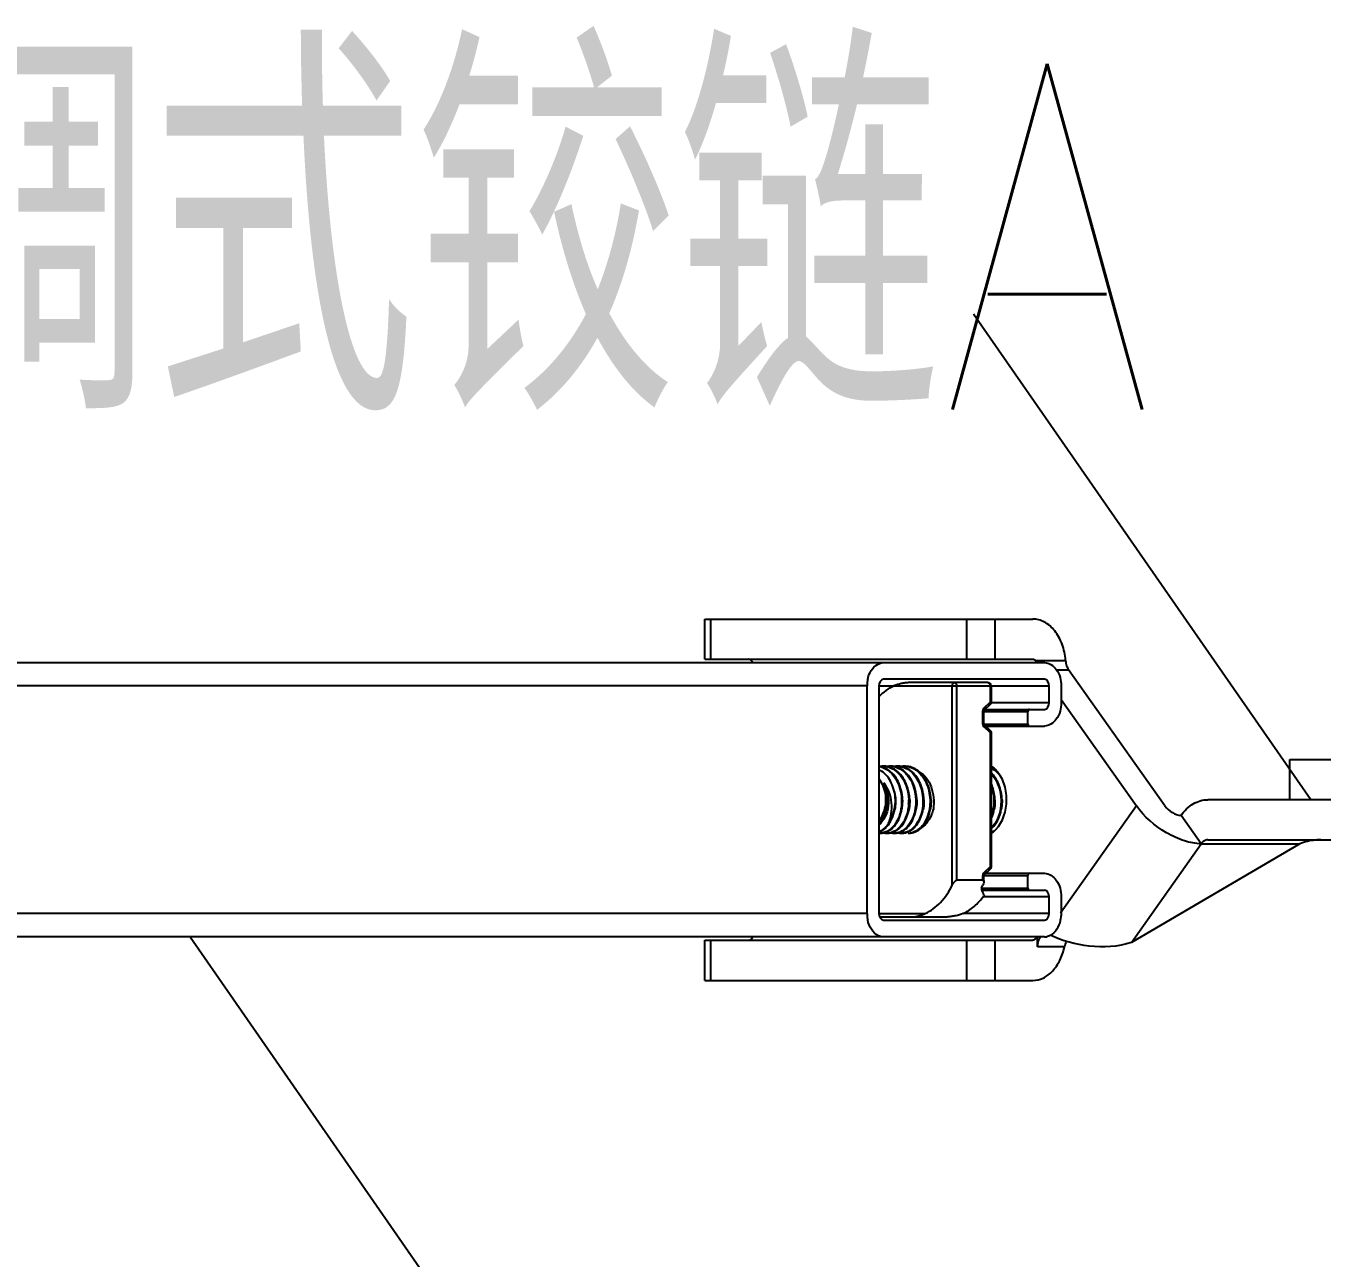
# Model space of a CAD drawing. Header units: inches. Extents: x -1293886 to -986005, y -15154 to 203628.
# Drawn here: x -1245591 to -1244654, y 86372 to 87264 of the extents above; entities that cross this region are included whole.
import ezdxf

# ---------------------------------------------------------------- set-up
doc = ezdxf.new("R2010")
doc.units = ezdxf.units.IN
doc.header["$LTSCALE"] = 100
doc.header["$MEASUREMENT"] = 0
doc.layers.add('W_DIM', color=4, linetype='Continuous')
doc.styles.get("Standard").update_dxf_attribs({"font": 'txt.shx', "bigfont": 'bzhz.shx'})
doc.dimstyles.get("Standard").update_dxf_attribs({"dimtxt": 0.18, "dimasz": 0.18, "dimexe": 0.18, "dimexo": 0.0625, "dimgap": 0.09, "dimtad": 0, "dimtih": 1, "dimtoh": 1, "dimdec": 4, "dimzin": 0, "dimdsep": 46, "dimtxsty": 'Standard', "dimcen": 0.09, "dimadec": 0, "dimazin": 0, "dimtfac": 1, "dimtdec": 4, "dimtofl": 0, "dimtmove": 0, "dimatfit": 3, "dimfxl": 0, "dimtolj": 1, "dimtzin": 0, "dimarcsym": 0})

# ---------------------------------------------------------------- blocks, each defined once
blk = doc.blocks.new('1111')
at = {"layer": 'W_DIM', "color": 7}
for p, q in [((-2284586.12, 1711335.42), (-2284349.1, 1711335.42)), ((-2284586.12, 1711306.38), (-2284586.12, 1711335.42)), ((-2284581.86, 1711306.38), (-2284581.86, 1711335.42)), ((-2284397.02, 1711335.42), (-2284397.02, 1711306.38)), ((-2284376.48, 1711335.42), (-2284376.48, 1711306.38)), ((-2284586.12, 1711306.38), (-2284349.1, 1711306.38)), ((-2285928.21, 1711303.96), (-2284340.54, 1711303.96)), ((-2284347.18, 1711305.55), (-2284325.3, 1711305.55)), ((-2284331.97, 1711298.7), (-2284323.13, 1711298.7)), ((-2284253.5, 1711200.23), (-2284323.13, 1711298.7)), ((-2284468.9, 1711287.01), (-2285940.19, 1711287.01)), ((-2284468.9, 1711122.42), (-2284468.9, 1711287.01)), ((-2284460.35, 1711287.01), (-2284337.12, 1711287.01)), ((-2284460.35, 1711287.01), (-2284460.35, 1711122.42)), ((-2284340.54, 1711291.85), (-2284456.92, 1711291.85)), ((-2284381.62, 1711289.43), (-2284438.1, 1711289.43)), ((-2284407.29, 1711142.78), (-2284407.29, 1711287.01)), ((-2284403.87, 1711146.63), (-2284403.87, 1711287.01)), ((-2284379.9, 1711287.01), (-2284379.9, 1711275.24)), ((-2284379.2, 1711287.01), (-2284379.2, 1711274.69)), ((-2284337.12, 1711274.91), (-2284337.12, 1711287.01)), ((-2284328.56, 1711287.01), (-2284328.56, 1711274.91)), ((-2284385.04, 1711268.58), (-2284384.33, 1711268.58)), ((-2284385.04, 1711259.94), (-2284385.04, 1711268.58)), ((-2284384.33, 1711259.94), (-2284384.33, 1711268.58)), ((-2284384.02, 1711269.64), (-2284379.56, 1711273.85)), ((-2284384.02, 1711268.62), (-2284352.52, 1711268.62)), ((-2284383.97, 1711271.4), (-2284379.9, 1711275.24)), ((-2284383.57, 1711270.07), (-2284340.54, 1711270.07)), ((-2284337.12, 1711274.91), (-2284379.2, 1711274.91)), ((-2284352.52, 1711259.42), (-2284352.52, 1711268.62)), ((-2284328.56, 1711277.33), (-2284274.04, 1711200.23)), ((-2284385.04, 1711259.94), (-2284384.33, 1711259.94)), ((-2284384.33, 1711259.42), (-2284352.52, 1711259.42)), ((-2284379.56, 1711254.67), (-2284384.02, 1711258.88)), ((-2284379.9, 1711253.28), (-2284383.97, 1711257.12)), ((-2284383.06, 1711257.97), (-2284340.54, 1711257.97)), ((-2284379.9, 1711253.28), (-2284379.9, 1711156.15)), ((-2284379.2, 1711253.83), (-2284379.2, 1711155.6)), ((-2284163.12, 1711233.77), (-2283945.28, 1711233.77)), ((-2284163.12, 1711204.72), (-2284163.12, 1711233.77)), ((-2284107.26, 1711204.72), (-2284222.45, 1711204.72)), ((-2284274.04, 1711200.23), (-2284328.89, 1711122.66)), ((-2284227.29, 1711172.84), (-2284241.81, 1711193.38)), ((-2284429.36, 1711184.51), (-2284429.4, 1711184.48)), ((-2284379.19, 1711183.64), (-2284379.15, 1711183.67)), ((-2284222.45, 1711175.68), (-2283969.48, 1711175.68)), ((-2284155.99, 1711172.84), (-2284277.71, 1711101.54)), ((-2284277.71, 1711101.54), (-2284227.29, 1711172.84)), ((-2284227.29, 1711172.84), (-2284155.99, 1711172.84)), ((-2284383.97, 1711152.32), (-2284379.9, 1711156.15)), ((-2284385.04, 1711146.63), (-2284403.87, 1711146.63)), ((-2284385.04, 1711149.5), (-2284384.33, 1711149.5)), ((-2284385.04, 1711146.63), (-2284385.04, 1711149.5)), ((-2284384.33, 1711145.42), (-2284384.33, 1711149.5)), ((-2284384.02, 1711150.55), (-2284379.56, 1711154.77)), ((-2284384.02, 1711150.01), (-2284352.52, 1711150.01)), ((-2284383.06, 1711151.47), (-2284340.54, 1711151.47)), ((-2284352.52, 1711140.82), (-2284352.52, 1711150.01)), ((-2284386.17, 1711139.36), (-2284340.54, 1711139.36)), ((-2284386.03, 1711140.82), (-2284352.52, 1711140.82)), ((-2284337.12, 1711134.52), (-2284384.57, 1711134.52)), ((-2284337.12, 1711122.42), (-2284337.12, 1711134.52)), ((-2284328.56, 1711134.52), (-2284328.56, 1711122.42)), ((-2284468.9, 1711122.42), (-2285940.19, 1711122.42)), ((-2284460.35, 1711122.42), (-2284426.78, 1711122.42)), ((-2284459.85, 1711120), (-2284410.71, 1711120)), ((-2284337.12, 1711122.42), (-2284399.39, 1711122.42)), ((-2284456.92, 1711117.58), (-2284340.54, 1711117.58)), ((-2284340.54, 1711105.48), (-2285928.21, 1711105.48)), ((-2284586.12, 1711103.06), (-2284349.1, 1711103.06)), ((-2284586.12, 1711074.01), (-2284586.12, 1711103.06)), ((-2284581.86, 1711074.01), (-2284581.86, 1711103.06)), ((-2284397.02, 1711103.06), (-2284397.02, 1711074.01)), ((-2284376.48, 1711103.06), (-2284376.48, 1711074.01)), ((-2284345.67, 1711098.24), (-2284345.67, 1711105.48)), ((-2284326.13, 1711098.24), (-2284345.67, 1711098.24)), ((-2284586.12, 1711074.01), (-2284349.1, 1711074.01))]:
    blk.add_line(p, q, dxfattribs=at)
for points in [[(-2284379.56, 1711273.85), (-2284379.36, 1711274.1), (-2284379.21, 1711274.48), (-2284379.2, 1711274.69)], [(-2284351.49, 1711270.07), (-2284352.01, 1711269.87), (-2284352.38, 1711269.34), (-2284352.52, 1711268.62)], [(-2284352.52, 1711259.42), (-2284352.38, 1711258.69), (-2284352.01, 1711258.16), (-2284351.49, 1711257.97)], [(-2284379.2, 1711253.83), (-2284379.21, 1711254.04), (-2284379.36, 1711254.42), (-2284379.56, 1711254.67)], [(-2284379.56, 1711154.77), (-2284379.36, 1711155.01), (-2284379.21, 1711155.4), (-2284379.2, 1711155.6)], [(-2284351.49, 1711151.47), (-2284352.01, 1711151.27), (-2284352.38, 1711150.74), (-2284352.52, 1711150.01)], [(-2284352.52, 1711140.82), (-2284352.38, 1711140.09), (-2284352.01, 1711139.56), (-2284351.49, 1711139.36)]]:
    blk.add_lwpolyline(points, dxfattribs=at)
for centre, radius, start, end in [((-2284445.19, 1711287.02), 23.71, 170.87064, 180.01889), ((-2284446.15, 1711287.16), 22.75, 168.03232, 170.84173), ((-2284381.62, 1711287.01), 2.42, 0.0008, 89.99972), ((-2284431.22, 1711251.26), 40.31, 132.24936, 136.35796), ((-2284432.86, 1711253.05), 37.88, 129.09267, 132.23638), ((-2284461.65, 1711215.44), 13.48, 80.37508, 84.44323), ((-2284466.37, 1711213.54), 14.34, 63.57442, 65.08911), ((-2284466.72, 1711212.86), 15.11, 56.53443, 63.52294), ((-2284457.13, 1711215.51), 13.41, 90.0285, 99.76778), ((-2284457.14, 1711215.64), 13.28, 87.25514, 89.99907), ((-2284456.5, 1711215.52), 13.4, 80.37229, 89.97274), ((-2284452, 1711215.51), 13.41, 90.02874, 99.77379), ((-2284452, 1711215.64), 13.28, 87.2555, 89.99912), ((-2284451.37, 1711215.52), 13.4, 80.44587, 89.97333), ((-2284446.86, 1711215.51), 13.41, 90.02955, 99.84948), ((-2284446.87, 1711215.65), 13.28, 87.2568, 89.99941), ((-2284446.23, 1711215.52), 13.41, 80.2978, 89.97189), ((-2284441.73, 1711215.52), 13.41, 90.02811, 99.70189), ((-2284441.73, 1711215.64), 13.28, 87.25383, 89.99884), ((-2284449.33, 1711210.91), 18.68, 48.9749, 50.15096), ((-2284444.21, 1711210.9), 18.7, 48.90474, 50.15447), ((-2284443.46, 1711211.03), 18.54, 48.58079, 51.70092), ((-2284380.14, 1711215.61), 13.31, 85.2522, 85.93544), ((-2284471.11, 1711203.67), 28.01, 10.3971, 11.15516), ((-2284471.68, 1711203.57), 28.58, 2.29499, 10.37718), ((-2284477.32, 1711203.56), 34.1, 356.57208, 1.93951), ((-2284471.71, 1711203.56), 28.61, 356.95211, 2.31502), ((-2284472.82, 1711203.56), 34.1, 356.57208, 1.93951), ((-2284466.43, 1711203.58), 28.47, 2.62077, 12.14307), ((-2284466.64, 1711203.56), 28.68, 2.30184, 2.64245), ((-2284461.42, 1711203.57), 28.59, 2.30667, 10.33214), ((-2284455.67, 1711203.67), 27.97, 9.97664, 12.39146), ((-2284456.3, 1711203.57), 28.61, 2.30165, 9.96227), ((-2284451.11, 1711203.57), 28.56, 2.29339, 11.01171), ((-2284404.93, 1711203.57), 28.58, 2.30846, 10.50011), ((-2284399.14, 1711203.68), 27.91, 10.0474, 12.84664), ((-2284399.82, 1711203.57), 28.61, 2.30224, 10.03312), ((-2284470.26, 1711203.45), 27.16, 347.82909, 355.90043), ((-2284471.17, 1711203.54), 28.07, 355.84911, 356.93955), ((-2284471.61, 1711198.47), 15.58, 316.50331, 319.95071), ((-2284450.9, 1711195.6), 15.65, 307.16007, 312.10198), ((-2284446.37, 1711196.29), 16.57, 312.06049, 313.66442), ((-2284446.58, 1711196.5), 16.87, 313.66088, 314.05692), ((-2284441.27, 1711196.32), 16.62, 312.4961, 313.72011), ((-2284438, 1711196.68), 14.92, 302.20437, 303.45134), ((-2284441.45, 1711196.51), 16.88, 313.71808, 314.14829), ((-2284438.18, 1711196.95), 15.25, 303.45308, 305.15157), ((-2284438.37, 1711197.22), 15.58, 305.3027, 306.16905), ((-2284438.48, 1711197.37), 15.77, 306.16865, 306.77571), ((-2284459.71, 1711191.49), 10.97, 266.6402, 273.31393), ((-2284464.55, 1711192.81), 12.35, 289.98545, 294.67783), ((-2284459.07, 1711191.6), 11.09, 270.03439, 280.59634), ((-2284454.56, 1711191.67), 11.16, 257.1575, 269.93633), ((-2284454.57, 1711191.48), 10.97, 269.99677, 273.32143), ((-2284453.94, 1711191.64), 11.12, 270.04826, 281.64377), ((-2284449.43, 1711191.64), 11.13, 258.19117, 269.94957), ((-2284449.44, 1711191.49), 10.97, 270.00155, 273.31055), ((-2284448.8, 1711191.63), 11.12, 270.04085, 281.77483), ((-2284444.29, 1711191.63), 11.12, 258.29829, 269.95238), ((-2284444.3, 1711191.51), 11, 269.99724, 273.3444), ((-2284439.17, 1711191.51), 11, 270.00457, 273.34152), ((-2284439.17, 1711191.55), 11.04, 273.34361, 276.91727), ((-2284439.18, 1711191.6), 11.09, 276.91617, 277.91133), ((-2284377.75, 1711191.75), 11.24, 262.60227, 264.14589), ((-2284381.99, 1711192.15), 11.65, 283.89832, 290.65051), ((-2284389.43, 1711195.77), 15.88, 310.33173, 310.91223), ((-2284388.36, 1711195.09), 17.38, 302.00267, 307.72526), ((-2284382.13, 1711192.52), 12.05, 290.62084, 291.41578), ((-2284435.71, 1711167.56), 56.4, 331.73536, 333.94344), ((-2284445.19, 1711122.41), 23.71, 179.98111, 189.12936), ((-2284446.15, 1711122.27), 22.75, 189.15827, 191.96768), ((-2284332.23, 1711098.25), 13.44, 167.77206, 180.04462), ((-2284340.54, 1711114.02), 8.54, 270.03154, 280.61389)]:
    blk.add_arc(centre, radius, start, end, dxfattribs=at)
blk.add_ellipse((-2284450.41, 1711172.92), major_axis=(-65.97, 49.34), ratio=0.292406, start_param=3.562723, end_param=3.670193, dxfattribs=at)
for points, knots in [([(-2284325.3, 1711305.55), (-2284325.64, 1711309.52), (-2284327.24, 1711317.12), (-2284332.43, 1711326.9), (-2284339.92, 1711333.69), (-2284346.17, 1711335.42), (-2284349.1, 1711335.42)], [0, 0, 0, 0, 0.28821, 0.553531, 0.788229, 1, 1, 1, 1]), ([(-2284551.53, 1711303.98), (-2284551.67, 1711304.33), (-2284552.26, 1711305.48), (-2284553.55, 1711306.38), (-2284554.48, 1711306.38)], [0, 0, 0, 0, 0.2888, 1, 1, 1, 1]), ([(-2284468.4, 1711291.88), (-2284468.04, 1711293.55), (-2284466.39, 1711298.99), (-2284460.98, 1711303.96), (-2284456.92, 1711303.96)], [0, 0, 0, 0, 0.296451, 1, 1, 1, 1]), ([(-2284340.54, 1711303.96), (-2284337.27, 1711303.96), (-2284330.14, 1711298.91), (-2284328.56, 1711291.17), (-2284328.56, 1711287.01)], [0, 0, 0, 0, 0.440233, 1, 1, 1, 1]), ([(-2284456.75, 1711282.45), (-2284456.18, 1711282.92), (-2284453.88, 1711284.67), (-2284451.37, 1711286.14), (-2284449.41, 1711287.01)], [0, 0, 0, 0, 0.256773, 1, 1, 1, 1]), ([(-2284438.1, 1711289.43), (-2284438.63, 1711289.43), (-2284439.67, 1711289.34), (-2284441.68, 1711289.14), (-2284444.97, 1711288.58), (-2284447.72, 1711287.77), (-2284449.41, 1711287.01)], [0, 0, 0, 0, 0.138161, 0.267841, 0.521134, 1, 1, 1, 1]), ([(-2284407.29, 1711287.01), (-2284407.29, 1711287.61), (-2284407.07, 1711288.5), (-2284406.29, 1711289.29), (-2284405.8, 1711289.43), (-2284405.58, 1711289.43)], [0, 0, 0, 0, 0.552527, 0.789194, 1, 1, 1, 1]), ([(-2284403.87, 1711287.01), (-2284403.87, 1711287.61), (-2284404.09, 1711288.5), (-2284404.86, 1711289.29), (-2284405.35, 1711289.43), (-2284405.58, 1711289.43)], [0, 0, 0, 0, 0.552515, 0.789179, 1, 1, 1, 1]), ([(-2284381.62, 1711289.43), (-2284381.39, 1711289.43), (-2284380.9, 1711289.29), (-2284380.13, 1711288.5), (-2284379.9, 1711287.61), (-2284379.9, 1711287.01)], [0, 0, 0, 0, 0.210821, 0.447485, 1, 1, 1, 1]), ([(-2284384.79, 1711270.07), (-2284384.75, 1711270.21), (-2284384.55, 1711270.69), (-2284384.25, 1711271.14), (-2284383.97, 1711271.4)], [0, 0, 0, 0, 0.265871, 1, 1, 1, 1]), ([(-2284384.02, 1711269.64), (-2284384.11, 1711269.56), (-2284384.27, 1711269.21), (-2284384.33, 1711268.84), (-2284384.33, 1711268.58)], [0, 0, 0, 0, 0.30582, 1, 1, 1, 1]), ([(-2284383.97, 1711271.4), (-2284383.92, 1711271.28), (-2284383.75, 1711270.86), (-2284383.68, 1711270.37), (-2284383.78, 1711270.05)], [0, 0, 0, 0, 0.286288, 1, 1, 1, 1]), ([(-2284379.2, 1711274.69), (-2284379.2, 1711274.79), (-2284379.47, 1711275.03), (-2284379.72, 1711275.15), (-2284379.9, 1711275.24)], [0, 0, 0, 0, 0.344146, 1, 1, 1, 1]), ([(-2284379.9, 1711275.24), (-2284379.79, 1711275.11), (-2284379.6, 1711274.86), (-2284379.37, 1711274.41), (-2284379.41, 1711273.99), (-2284379.56, 1711273.85)], [0, 0, 0, 0, 0.333929, 0.607776, 1, 1, 1, 1]), ([(-2284328.56, 1711274.91), (-2284328.56, 1711270.75), (-2284330.14, 1711263.01), (-2284337.27, 1711257.97), (-2284340.54, 1711257.97)], [0, 0, 0, 0, 0.559767, 1, 1, 1, 1]), ([(-2284384.59, 1711257.95), (-2284384.66, 1711258.1), (-2284384.93, 1711258.73), (-2284385.04, 1711259.42), (-2284385.04, 1711259.94)], [0, 0, 0, 0, 0.240525, 1, 1, 1, 1]), ([(-2284384.33, 1711259.94), (-2284384.33, 1711259.68), (-2284384.27, 1711259.31), (-2284384.11, 1711258.96), (-2284384.02, 1711258.88)], [0, 0, 0, 0, 0.694252, 1, 1, 1, 1]), ([(-2284383.73, 1711257.98), (-2284383.72, 1711258.07), (-2284383.72, 1711258.39), (-2284383.86, 1711258.72), (-2284384.02, 1711258.88)], [0, 0, 0, 0, 0.28225, 1, 1, 1, 1]), ([(-2284383.97, 1711257.12), (-2284383.94, 1711257.19), (-2284383.82, 1711257.46), (-2284383.75, 1711257.76), (-2284383.73, 1711257.98)], [0, 0, 0, 0, 0.268193, 1, 1, 1, 1]), ([(-2284379.56, 1711254.67), (-2284379.41, 1711254.53), (-2284379.37, 1711254.11), (-2284379.6, 1711253.66), (-2284379.79, 1711253.41), (-2284379.9, 1711253.28)], [0, 0, 0, 0, 0.392224, 0.666072, 1, 1, 1, 1]), ([(-2284379.9, 1711253.28), (-2284379.72, 1711253.37), (-2284379.47, 1711253.49), (-2284379.2, 1711253.73), (-2284379.2, 1711253.83)], [0, 0, 0, 0, 0.655854, 1, 1, 1, 1]), ([(-2284460.34, 1711228.78), (-2284458.11, 1711228.45), (-2284453.56, 1711226.52), (-2284448.34, 1711220.89), (-2284444.89, 1711213.33), (-2284443.97, 1711207.64), (-2284443.87, 1711204.72)], [0, 0, 0, 0, 0.215505, 0.454836, 0.719949, 1, 1, 1, 1]), ([(-2284448.37, 1711204.72), (-2284448.55, 1711208.92), (-2284450.27, 1711216.81), (-2284455.31, 1711223.44), (-2284458.39, 1711225.47)], [0, 0, 0, 0, 0.532671, 1, 1, 1, 1]), ([(-2284456.5, 1711228.91), (-2284454.17, 1711228.79), (-2284449.28, 1711227.17), (-2284443.6, 1711221.54), (-2284439.84, 1711213.74), (-2284438.84, 1711207.78), (-2284438.74, 1711204.72)], [0, 0, 0, 0, 0.214467, 0.452313, 0.717875, 1, 1, 1, 1]), ([(-2284443.23, 1711204.72), (-2284443.31, 1711207.02), (-2284443.92, 1711211.55), (-2284446.74, 1711219.55), (-2284450.85, 1711224.71), (-2284454.22, 1711226.77)], [0, 0, 0, 0, 0.271371, 0.533962, 1, 1, 1, 1]), ([(-2284451.37, 1711228.91), (-2284449.04, 1711228.79), (-2284444.15, 1711227.17), (-2284438.46, 1711221.54), (-2284434.7, 1711213.74), (-2284433.71, 1711207.78), (-2284433.6, 1711204.72)], [0, 0, 0, 0, 0.21447, 0.452312, 0.717875, 1, 1, 1, 1]), ([(-2284438.1, 1711204.72), (-2284438.17, 1711207.02), (-2284438.79, 1711211.55), (-2284441.6, 1711219.55), (-2284445.71, 1711224.71), (-2284449.09, 1711226.77)], [0, 0, 0, 0, 0.271375, 0.53397, 1, 1, 1, 1]), ([(-2284432.96, 1711204.72), (-2284433.05, 1711207.32), (-2284433.8, 1711212.41), (-2284436.59, 1711219.33), (-2284440.82, 1711224.85), (-2284444.59, 1711227.3), (-2284446.53, 1711228.03)], [0, 0, 0, 0, 0.274983, 0.538444, 0.780702, 1, 1, 1, 1]), ([(-2284446.23, 1711228.91), (-2284444.66, 1711228.83), (-2284441.43, 1711228.08), (-2284438.64, 1711226.33), (-2284437.36, 1711225.26)], [0, 0, 0, 0, 0.48565, 1, 1, 1, 1]), ([(-2284436.36, 1711224.95), (-2284437.47, 1711225.92), (-2284439.85, 1711227.57), (-2284442.6, 1711228.5), (-2284443.97, 1711228.73)], [0, 0, 0, 0, 0.514229, 1, 1, 1, 1]), ([(-2284441.1, 1711228.91), (-2284439.53, 1711228.83), (-2284436.3, 1711228.08), (-2284433.51, 1711226.33), (-2284432.23, 1711225.26)], [0, 0, 0, 0, 0.485653, 1, 1, 1, 1]), ([(-2284431.97, 1711225.57), (-2284433.29, 1711226.62), (-2284436.18, 1711228.31), (-2284439.49, 1711228.92), (-2284441.09, 1711228.92)], [0, 0, 0, 0, 0.513461, 1, 1, 1, 1]), ([(-2284437.07, 1711225.01), (-2284434.38, 1711222.67), (-2284430.11, 1711216.16), (-2284428.6, 1711208.65), (-2284428.47, 1711204.72)], [0, 0, 0, 0, 0.474878, 1, 1, 1, 1]), ([(-2284427.83, 1711204.72), (-2284427.96, 1711208.63), (-2284429.46, 1711216.11), (-2284433.69, 1711222.61), (-2284436.36, 1711224.95)], [0, 0, 0, 0, 0.524911, 1, 1, 1, 1]), ([(-2284431.92, 1711224.99), (-2284431.56, 1711224.68), (-2284430.13, 1711223.34), (-2284428.9, 1711221.79), (-2284428.08, 1711220.54)], [0, 0, 0, 0, 0.24222, 1, 1, 1, 1]), ([(-2284425.82, 1711217.7), (-2284426.17, 1711218.4), (-2284427.61, 1711221.05), (-2284429.53, 1711223.45), (-2284431.2, 1711224.93)], [0, 0, 0, 0, 0.261995, 1, 1, 1, 1]), ([(-2284431.13, 1711224.85), (-2284427.09, 1711222.67), (-2284422.58, 1711215.98), (-2284420.48, 1711206.23), (-2284420.56, 1711200.73), (-2284420.93, 1711198.02)], [0, 0, 0, 0, 0.458247, 0.725794, 1, 1, 1, 1]), ([(-2284379.19, 1711227.5), (-2284378.51, 1711227.17), (-2284375.72, 1711225.56), (-2284373.43, 1711223.17), (-2284372.03, 1711221.17)], [0, 0, 0, 0, 0.2375, 1, 1, 1, 1]), ([(-2284379.18, 1711223.65), (-2284378.08, 1711222.48), (-2284373.97, 1711216.97), (-2284372.17, 1711209.95), (-2284371.99, 1711204.72)], [0, 0, 0, 0, 0.234346, 1, 1, 1, 1]), ([(-2284371.35, 1711204.72), (-2284371.47, 1711208.45), (-2284372.85, 1711215.6), (-2284376.71, 1711221.91), (-2284379.16, 1711224.29)], [0, 0, 0, 0, 0.522651, 1, 1, 1, 1]), ([(-2284373.96, 1711224.26), (-2284374.34, 1711224.75), (-2284375.85, 1711226.57), (-2284377.67, 1711228.15), (-2284379.15, 1711229.07)], [0, 0, 0, 0, 0.261524, 1, 1, 1, 1]), ([(-2284377.73, 1711181.35), (-2284371.85, 1711185.89), (-2284367.06, 1711198.28), (-2284368.32, 1711213.64), (-2284371.64, 1711221.21), (-2284373.96, 1711224.26)], [0, 0, 0, 0, 0.482028, 0.751377, 1, 1, 1, 1]), ([(-2284373.96, 1711224.26), (-2284374.2, 1711224.49), (-2284375.14, 1711225.37), (-2284376.18, 1711226.14), (-2284376.99, 1711226.65)], [0, 0, 0, 0, 0.255821, 1, 1, 1, 1]), ([(-2284455.21, 1711204.72), (-2284455.21, 1711206.15), (-2284455.62, 1711211.5), (-2284457.73, 1711216.85), (-2284460.33, 1711219.81)], [0, 0, 0, 0, 0.26712, 1, 1, 1, 1]), ([(-2284456.75, 1711216.83), (-2284455.33, 1711214.37), (-2284453.4, 1711208.82), (-2284453.13, 1711200.21), (-2284455.29, 1711192.35), (-2284458.45, 1711188.08), (-2284460.33, 1711186.64)], [0, 0, 0, 0, 0.260662, 0.529454, 0.781926, 1, 1, 1, 1]), ([(-2284453.39, 1711187.58), (-2284452.38, 1711189.78), (-2284450.97, 1711194.71), (-2284450.7, 1711204.94), (-2284453.46, 1711212.84), (-2284456.75, 1711216.83)], [0, 0, 0, 0, 0.237444, 0.494066, 1, 1, 1, 1]), ([(-2284453.91, 1711204.72), (-2284453.91, 1711205.8), (-2284454.14, 1711209.96), (-2284455.31, 1711214.09), (-2284456.75, 1711216.83)], [0, 0, 0, 0, 0.258787, 1, 1, 1, 1]), ([(-2284428.08, 1711220.54), (-2284427.35, 1711219.43), (-2284424.69, 1711214.55), (-2284423.48, 1711208.93), (-2284423.34, 1711204.72)], [0, 0, 0, 0, 0.239817, 1, 1, 1, 1]), ([(-2284422.69, 1711204.72), (-2284422.73, 1711205.86), (-2284423.1, 1711210.31), (-2284424.36, 1711214.71), (-2284425.82, 1711217.7)], [0, 0, 0, 0, 0.255492, 1, 1, 1, 1]), ([(-2284376.48, 1711204.72), (-2284376.52, 1711205.77), (-2284376.85, 1711209.9), (-2284377.93, 1711213.97), (-2284379.19, 1711216.79)], [0, 0, 0, 0, 0.254579, 1, 1, 1, 1]), ([(-2284379.14, 1711215.09), (-2284378.83, 1711214.27), (-2284377.74, 1711210.91), (-2284377.21, 1711207.38), (-2284377.12, 1711204.72)], [0, 0, 0, 0, 0.246186, 1, 1, 1, 1]), ([(-2284460.33, 1711189.62), (-2284459.5, 1711190.56), (-2284456.43, 1711195.01), (-2284455.21, 1711200.59), (-2284455.21, 1711204.72)], [0, 0, 0, 0, 0.232041, 1, 1, 1, 1]), ([(-2284459.69, 1711188.44), (-2284458.76, 1711189.42), (-2284455.28, 1711194.15), (-2284453.91, 1711200.23), (-2284453.91, 1711204.72)], [0, 0, 0, 0, 0.230765, 1, 1, 1, 1]), ([(-2284443.87, 1711204.72), (-2284443.77, 1711201.69), (-2284444.34, 1711195.81), (-2284447.42, 1711188.02), (-2284451.77, 1711183.14), (-2284455.89, 1711181.03), (-2284458.02, 1711180.59), (-2284459.07, 1711180.53)], [0, 0, 0, 0, 0.29127, 0.559748, 0.793564, 0.899144, 1, 1, 1, 1]), ([(-2284453.39, 1711187.58), (-2284452.57, 1711188.74), (-2284449.57, 1711193.97), (-2284448.36, 1711200.13), (-2284448.37, 1711204.72)], [0, 0, 0, 0, 0.235642, 1, 1, 1, 1]), ([(-2284452.96, 1711187.26), (-2284452.16, 1711188.43), (-2284449.23, 1711193.78), (-2284448.21, 1711200.07), (-2284448.37, 1711204.72)], [0, 0, 0, 0, 0.232823, 1, 1, 1, 1]), ([(-2284449.38, 1711211.57), (-2284449.21, 1711211.02), (-2284448.63, 1711208.78), (-2284448.32, 1711206.47), (-2284448.25, 1711204.73)], [0, 0, 0, 0, 0.247978, 1, 1, 1, 1]), ([(-2284448.25, 1711204.73), (-2284448.23, 1711204.11), (-2284448.21, 1711201.68), (-2284448.5, 1711199.24), (-2284448.9, 1711197.47)], [0, 0, 0, 0, 0.253883, 1, 1, 1, 1]), ([(-2284445.5, 1711184.02), (-2284444.26, 1711185.15), (-2284439.51, 1711191.01), (-2284437.9, 1711198.94), (-2284438.1, 1711204.72)], [0, 0, 0, 0, 0.224451, 1, 1, 1, 1]), ([(-2284433.6, 1711204.72), (-2284433.46, 1711200.48), (-2284434.58, 1711192.5), (-2284439.05, 1711185.49), (-2284441.91, 1711183.26)], [0, 0, 0, 0, 0.538365, 1, 1, 1, 1]), ([(-2284440.4, 1711183.99), (-2284439.16, 1711185.11), (-2284434.39, 1711190.97), (-2284432.77, 1711198.92), (-2284432.96, 1711204.72)], [0, 0, 0, 0, 0.224342, 1, 1, 1, 1]), ([(-2284437.98, 1711204.71), (-2284437.96, 1711204.06), (-2284437.94, 1711201.48), (-2284438.28, 1711198.89), (-2284438.74, 1711197.02)], [0, 0, 0, 0, 0.254333, 1, 1, 1, 1]), ([(-2284428.47, 1711204.72), (-2284428.4, 1711202.76), (-2284428.76, 1711195.64), (-2284431.57, 1711188.33), (-2284435.23, 1711184.63)], [0, 0, 0, 0, 0.273251, 1, 1, 1, 1]), ([(-2284434.85, 1711184.38), (-2284433.66, 1711185.52), (-2284429.17, 1711191.35), (-2284427.64, 1711199.07), (-2284427.83, 1711204.72)], [0, 0, 0, 0, 0.225526, 1, 1, 1, 1]), ([(-2284432.85, 1711204.72), (-2284432.82, 1711204.07), (-2284432.81, 1711201.52), (-2284433.13, 1711198.95), (-2284433.58, 1711197.1)], [0, 0, 0, 0, 0.254251, 1, 1, 1, 1]), ([(-2284427.72, 1711204.72), (-2284427.69, 1711204.09), (-2284427.67, 1711201.64), (-2284427.97, 1711199.17), (-2284428.38, 1711197.39)], [0, 0, 0, 0, 0.253963, 1, 1, 1, 1]), ([(-2284423.34, 1711204.72), (-2284423.28, 1711203.16), (-2284423.48, 1711197.27), (-2284425.27, 1711191.35), (-2284427.63, 1711187.72)], [0, 0, 0, 0, 0.265033, 1, 1, 1, 1]), ([(-2284425.5, 1711190.37), (-2284425, 1711191.43), (-2284423.19, 1711195.99), (-2284422.57, 1711200.99), (-2284422.69, 1711204.72)], [0, 0, 0, 0, 0.238711, 1, 1, 1, 1]), ([(-2284422.58, 1711204.72), (-2284422.56, 1711204.09), (-2284422.54, 1711201.61), (-2284422.84, 1711199.12), (-2284423.26, 1711197.32)], [0, 0, 0, 0, 0.254029, 1, 1, 1, 1]), ([(-2284377.12, 1711204.72), (-2284377.09, 1711203.62), (-2284377.15, 1711199.36), (-2284378.02, 1711195.09), (-2284379.17, 1711192.14)], [0, 0, 0, 0, 0.257702, 1, 1, 1, 1]), ([(-2284371.99, 1711204.72), (-2284371.92, 1711202.7), (-2284372.3, 1711195.4), (-2284375.29, 1711187.88), (-2284379.17, 1711184.22)], [0, 0, 0, 0, 0.274679, 1, 1, 1, 1]), ([(-2284379.14, 1711190.69), (-2284378.66, 1711191.73), (-2284376.95, 1711196.2), (-2284376.36, 1711201.08), (-2284376.48, 1711204.72)], [0, 0, 0, 0, 0.239221, 1, 1, 1, 1]), ([(-2284379.03, 1711183.77), (-2284377.75, 1711184.88), (-2284372.82, 1711190.75), (-2284371.15, 1711198.84), (-2284371.35, 1711204.72)], [0, 0, 0, 0, 0.223674, 1, 1, 1, 1]), ([(-2284376.37, 1711204.72), (-2284376.35, 1711204.11), (-2284376.32, 1711201.7), (-2284376.61, 1711199.28), (-2284377.01, 1711197.52)], [0, 0, 0, 0, 0.253826, 1, 1, 1, 1]), ([(-2284371.24, 1711204.72), (-2284371.21, 1711204.12), (-2284371.19, 1711201.75), (-2284371.46, 1711199.38), (-2284371.84, 1711197.65)], [0, 0, 0, 0, 0.253702, 1, 1, 1, 1]), ([(-2284241.81, 1711193.38), (-2284239.46, 1711196.71), (-2284233.87, 1711202.38), (-2284226.08, 1711204.72), (-2284222.45, 1711204.72)], [0, 0, 0, 0, 0.528923, 1, 1, 1, 1]), ([(-2284454.26, 1711181.59), (-2284452.72, 1711182.3), (-2284449.75, 1711184.47), (-2284446.39, 1711189.14), (-2284444.09, 1711194.99), (-2284443.41, 1711199.29), (-2284443.27, 1711201.52)], [0, 0, 0, 0, 0.214288, 0.453771, 0.717963, 1, 1, 1, 1]), ([(-2284438.78, 1711201.52), (-2284438.94, 1711198.8), (-2284439.88, 1711193.61), (-2284443.14, 1711186.86), (-2284447.91, 1711182.05), (-2284452, 1711180.64), (-2284453.94, 1711180.53)], [0, 0, 0, 0, 0.291869, 0.558505, 0.79223, 1, 1, 1, 1]), ([(-2284420.93, 1711198.02), (-2284421.28, 1711196.64), (-2284422.9, 1711191.67), (-2284425.99, 1711187.03), (-2284429.04, 1711184.74)], [0, 0, 0, 0, 0.272049, 1, 1, 1, 1]), ([(-2284227.29, 1711172.84), (-2284231.34, 1711172.84), (-2284240.16, 1711174.68), (-2284256.96, 1711182.56), (-2284268.44, 1711192.31), (-2284274.04, 1711200.23)], [0, 0, 0, 0, 0.218267, 0.476674, 1, 1, 1, 1]), ([(-2284253.5, 1711200.23), (-2284252.1, 1711198.25), (-2284248.5, 1711195.2), (-2284244.01, 1711193.38), (-2284241.81, 1711193.38)], [0, 0, 0, 0, 0.525314, 1, 1, 1, 1]), ([(-2284453.39, 1711187.58), (-2284453.86, 1711186.88), (-2284455.72, 1711184.39), (-2284458.26, 1711182.35), (-2284460.35, 1711181.45)], [0, 0, 0, 0, 0.270045, 1, 1, 1, 1]), ([(-2284459.4, 1711181.59), (-2284459.08, 1711181.74), (-2284457.77, 1711182.4), (-2284456.58, 1711183.28), (-2284455.77, 1711184.02)], [0, 0, 0, 0, 0.242283, 1, 1, 1, 1]), ([(-2284455.77, 1711184.02), (-2284455.51, 1711184.26), (-2284454.48, 1711185.25), (-2284453.58, 1711186.37), (-2284452.96, 1711187.26)], [0, 0, 0, 0, 0.242115, 1, 1, 1, 1]), ([(-2284449.12, 1711181.59), (-2284448.8, 1711181.74), (-2284447.5, 1711182.4), (-2284446.32, 1711183.28), (-2284445.5, 1711184.02)], [0, 0, 0, 0, 0.242295, 1, 1, 1, 1]), ([(-2284438.52, 1711180.51), (-2284437.02, 1711180.51), (-2284433.88, 1711181.18), (-2284431.24, 1711182.97), (-2284430.04, 1711184.07)], [0, 0, 0, 0, 0.481421, 1, 1, 1, 1]), ([(-2284435.23, 1711184.63), (-2284435.48, 1711184.39), (-2284436.45, 1711183.46), (-2284437.54, 1711182.66), (-2284438.4, 1711182.16)], [0, 0, 0, 0, 0.25833, 1, 1, 1, 1]), ([(-2284437.87, 1711182.09), (-2284437.64, 1711182.22), (-2284436.73, 1711182.78), (-2284435.87, 1711183.44), (-2284435.27, 1711183.98)], [0, 0, 0, 0, 0.244047, 1, 1, 1, 1]), ([(-2284427.63, 1711187.72), (-2284427.81, 1711187.44), (-2284428.56, 1711186.35), (-2284429.41, 1711185.33), (-2284430.1, 1711184.64)], [0, 0, 0, 0, 0.257465, 1, 1, 1, 1]), ([(-2284429.69, 1711184.4), (-2284429.28, 1711184.8), (-2284427.61, 1711186.59), (-2284426.31, 1711188.7), (-2284425.5, 1711190.37)], [0, 0, 0, 0, 0.237637, 1, 1, 1, 1]), ([(-2284441.91, 1711183.26), (-2284442.92, 1711182.47), (-2284445.11, 1711181.17), (-2284447.59, 1711180.6), (-2284448.8, 1711180.53)], [0, 0, 0, 0, 0.514497, 1, 1, 1, 1]), ([(-2284446.53, 1711180.75), (-2284446.09, 1711180.84), (-2284444.27, 1711181.33), (-2284442.58, 1711182.26), (-2284441.44, 1711183.12)], [0, 0, 0, 0, 0.242284, 1, 1, 1, 1]), ([(-2284438.4, 1711182.16), (-2284438.82, 1711181.92), (-2284440.46, 1711181.08), (-2284442.3, 1711180.61), (-2284443.66, 1711180.53)], [0, 0, 0, 0, 0.258417, 1, 1, 1, 1]), ([(-2284443.66, 1711180.51), (-2284443.16, 1711180.51), (-2284441.15, 1711180.65), (-2284439.19, 1711181.34), (-2284437.87, 1711182.09)], [0, 0, 0, 0, 0.245448, 1, 1, 1, 1]), ([(-2284431.83, 1711183.11), (-2284432.27, 1711182.78), (-2284434.04, 1711181.59), (-2284436.1, 1711180.83), (-2284437.65, 1711180.62)], [0, 0, 0, 0, 0.261685, 1, 1, 1, 1]), ([(-2284222.45, 1711175.68), (-2284222.9, 1711175.68), (-2284224.82, 1711175.41), (-2284226.45, 1711174.04), (-2284227.29, 1711172.84)], [0, 0, 0, 0, 0.234763, 1, 1, 1, 1]), ([(-2284140.63, 1711175.68), (-2284141.96, 1711175.68), (-2284147.17, 1711175.44), (-2284152.34, 1711174.21), (-2284155.99, 1711172.84)], [0, 0, 0, 0, 0.253333, 1, 1, 1, 1]), ([(-2284379.2, 1711155.6), (-2284379.2, 1711155.71), (-2284379.47, 1711155.94), (-2284379.72, 1711156.07), (-2284379.9, 1711156.15)], [0, 0, 0, 0, 0.344146, 1, 1, 1, 1]), ([(-2284379.9, 1711156.15), (-2284379.79, 1711156.02), (-2284379.6, 1711155.77), (-2284379.37, 1711155.32), (-2284379.41, 1711154.91), (-2284379.56, 1711154.77)], [0, 0, 0, 0, 0.333929, 0.607776, 1, 1, 1, 1]), ([(-2284407.29, 1711142.78), (-2284406.9, 1711143.59), (-2284406.17, 1711144.77), (-2284405.04, 1711146.05), (-2284404.27, 1711146.63), (-2284403.87, 1711146.63)], [0, 0, 0, 0, 0.508644, 0.771516, 1, 1, 1, 1]), ([(-2284385.04, 1711149.5), (-2284385.04, 1711149.67), (-2284385, 1711150.35), (-2284384.82, 1711151.03), (-2284384.59, 1711151.48)], [0, 0, 0, 0, 0.258297, 1, 1, 1, 1]), ([(-2284385.04, 1711146.63), (-2284384.92, 1711146.63), (-2284384.66, 1711146.55), (-2284384.37, 1711146.1), (-2284384.33, 1711145.69), (-2284384.33, 1711145.42)], [0, 0, 0, 0, 0.239055, 0.472377, 1, 1, 1, 1]), ([(-2284384.02, 1711150.55), (-2284384.11, 1711150.48), (-2284384.27, 1711150.12), (-2284384.33, 1711149.75), (-2284384.33, 1711149.5)], [0, 0, 0, 0, 0.30582, 1, 1, 1, 1]), ([(-2284383.73, 1711151.46), (-2284383.72, 1711151.37), (-2284383.72, 1711151.05), (-2284383.86, 1711150.71), (-2284384.02, 1711150.55)], [0, 0, 0, 0, 0.28225, 1, 1, 1, 1]), ([(-2284383.97, 1711152.32), (-2284383.94, 1711152.24), (-2284383.82, 1711151.97), (-2284383.75, 1711151.67), (-2284383.73, 1711151.46)], [0, 0, 0, 0, 0.268193, 1, 1, 1, 1]), ([(-2284340.54, 1711151.47), (-2284337.27, 1711151.47), (-2284330.14, 1711146.42), (-2284328.56, 1711138.68), (-2284328.56, 1711134.52)], [0, 0, 0, 0, 0.440233, 1, 1, 1, 1]), ([(-2284426.78, 1711122.42), (-2284422.68, 1711124.26), (-2284414.83, 1711130.16), (-2284409.5, 1711138.26), (-2284407.29, 1711142.78)], [0, 0, 0, 0, 0.471513, 1, 1, 1, 1]), ([(-2284386.03, 1711140.85), (-2284386.07, 1711140.78), (-2284386.18, 1711140.53), (-2284386.26, 1711140.22), (-2284386.17, 1711140.05)], [0, 0, 0, 0, 0.298769, 1, 1, 1, 1]), ([(-2284384.33, 1711145.42), (-2284384.33, 1711145.21), (-2284384.42, 1711144.3), (-2284384.73, 1711143.42), (-2284385.04, 1711142.78)], [0, 0, 0, 0, 0.232638, 1, 1, 1, 1]), ([(-2284399.39, 1711122.42), (-2284396.53, 1711123.7), (-2284390.98, 1711127.32), (-2284386.57, 1711132.23), (-2284384.57, 1711134.97)], [0, 0, 0, 0, 0.479966, 1, 1, 1, 1]), ([(-2284384.31, 1711135.78), (-2284384.29, 1711135.72), (-2284384.27, 1711135.43), (-2284384.44, 1711135.16), (-2284384.57, 1711134.97)], [0, 0, 0, 0, 0.200734, 1, 1, 1, 1]), ([(-2284434.67, 1711120), (-2284434.89, 1711120), (-2284433.64, 1711120.13), (-2284433.18, 1711120.24), (-2284432.09, 1711120.47), (-2284431.13, 1711120.74), (-2284430.09, 1711121.08), (-2284428.63, 1711121.61), (-2284427.53, 1711122.09), (-2284426.78, 1711122.42)], [0, 0, 0, 0, 0.078745, 0.19228, 0.31189, 0.436571, 0.566746, 0.703259, 1, 1, 1, 1]), ([(-2284399.39, 1711122.42), (-2284401.09, 1711121.66), (-2284403.84, 1711120.85), (-2284407.13, 1711120.29), (-2284409.14, 1711120.09), (-2284410.18, 1711120), (-2284410.71, 1711120)], [0, 0, 0, 0, 0.478872, 0.732167, 0.861849, 1, 1, 1, 1]), ([(-2284328.56, 1711122.42), (-2284328.56, 1711120.72), (-2284329.14, 1711114.77), (-2284332.53, 1711108.55), (-2284336.38, 1711106.53)], [0, 0, 0, 0, 0.281355, 1, 1, 1, 1]), ([(-2284456.92, 1711105.48), (-2284458.21, 1711105.48), (-2284464.1, 1711106.89), (-2284467.46, 1711113.12), (-2284468.4, 1711117.55)], [0, 0, 0, 0, 0.221136, 1, 1, 1, 1]), ([(-2284554.48, 1711103.06), (-2284554.18, 1711103.06), (-2284552.86, 1711103.31), (-2284551.91, 1711104.51), (-2284551.53, 1711105.45)], [0, 0, 0, 0, 0.22722, 1, 1, 1, 1]), ([(-2284346.14, 1711105.45), (-2284346.29, 1711105.1), (-2284346.88, 1711103.95), (-2284348.17, 1711103.06), (-2284349.1, 1711103.06)], [0, 0, 0, 0, 0.2888, 1, 1, 1, 1]), ([(-2284345.37, 1711101.1), (-2284345.28, 1711101.52), (-2284344.85, 1711103.09), (-2284344.09, 1711104.59), (-2284343.34, 1711105.52)], [0, 0, 0, 0, 0.263866, 1, 1, 1, 1]), ([(-2284277.71, 1711101.54), (-2284287.31, 1711098.05), (-2284308.16, 1711097.15), (-2284327.6, 1711102.64), (-2284336.56, 1711106.61)], [0, 0, 0, 0, 0.510211, 1, 1, 1, 1]), ([(-2284349.1, 1711074.01), (-2284346.52, 1711074.01), (-2284341.07, 1711075.32), (-2284334.17, 1711080.65), (-2284328.92, 1711088.58), (-2284326.84, 1711094.89), (-2284326.13, 1711098.24)], [0, 0, 0, 0, 0.215862, 0.450689, 0.713102, 1, 1, 1, 1])]:
    blk.add_open_spline(points, degree=3, knots=knots, dxfattribs=at)
for points in [[(-2284349.1, 1711306.38), (-2284348.4, 1711306.38), (-2284347.68, 1711306.03), (-2284347.18, 1711305.55)], [(-2284346.05, 1711303.98), (-2284346.36, 1711304.55), (-2284346.72, 1711305.1), (-2284347.18, 1711305.55)], [(-2284325.3, 1711305.55), (-2284325.19, 1711304.19), (-2284324.94, 1711302.83), (-2284324.52, 1711301.54)], [(-2284324.52, 1711301.54), (-2284324.2, 1711300.53), (-2284323.74, 1711299.56), (-2284323.13, 1711298.7)], [(-2284456.92, 1711291.85), (-2284458.9, 1711291.85), (-2284460.35, 1711288.99), (-2284460.35, 1711287.01)], [(-2284337.12, 1711287.01), (-2284337.12, 1711288.99), (-2284338.56, 1711291.85), (-2284340.54, 1711291.85)], [(-2284385.04, 1711268.58), (-2284385.04, 1711269.09), (-2284384.96, 1711269.6), (-2284384.79, 1711270.07)], [(-2284383.78, 1711270.05), (-2284383.82, 1711269.9), (-2284383.91, 1711269.75), (-2284384.02, 1711269.64)], [(-2284340.54, 1711270.07), (-2284338.56, 1711270.07), (-2284337.12, 1711272.93), (-2284337.12, 1711274.91)], [(-2284383.97, 1711257.12), (-2284384.22, 1711257.35), (-2284384.43, 1711257.64), (-2284384.59, 1711257.95)], [(-2284456.8, 1711228.03), (-2284457.64, 1711228.34), (-2284458.51, 1711228.58), (-2284459.39, 1711228.73)], [(-2284454.22, 1711226.77), (-2284455.04, 1711227.26), (-2284455.91, 1711227.69), (-2284456.8, 1711228.03)], [(-2284451.67, 1711228.03), (-2284452.5, 1711228.34), (-2284453.38, 1711228.58), (-2284454.26, 1711228.73)], [(-2284449.09, 1711226.77), (-2284449.91, 1711227.26), (-2284450.77, 1711227.69), (-2284451.67, 1711228.03)], [(-2284446.53, 1711228.03), (-2284447.37, 1711228.35), (-2284448.25, 1711228.59), (-2284449.14, 1711228.74)], [(-2284376.99, 1711226.65), (-2284377.69, 1711227.09), (-2284378.43, 1711227.48), (-2284379.19, 1711227.8)], [(-2284430.1, 1711184.64), (-2284430.64, 1711184.09), (-2284431.22, 1711183.58), (-2284431.83, 1711183.11)], [(-2284457.03, 1711180.7), (-2284456.08, 1711180.88), (-2284455.14, 1711181.18), (-2284454.26, 1711181.59)], [(-2284451.69, 1711180.74), (-2284450.81, 1711180.92), (-2284449.94, 1711181.21), (-2284449.12, 1711181.59)], [(-2284377.16, 1711181.95), (-2284377.81, 1711181.6), (-2284378.49, 1711181.31), (-2284379.19, 1711181.08)], [(-2284384.59, 1711151.48), (-2284384.43, 1711151.79), (-2284384.22, 1711152.08), (-2284383.97, 1711152.32)], [(-2284337.12, 1711134.52), (-2284337.12, 1711136.5), (-2284338.56, 1711139.36), (-2284340.54, 1711139.36)], [(-2284460.35, 1711122.42), (-2284460.35, 1711120.45), (-2284458.9, 1711117.58), (-2284456.92, 1711117.58)], [(-2284340.54, 1711117.58), (-2284338.56, 1711117.58), (-2284337.12, 1711120.45), (-2284337.12, 1711122.42)], [(-2284336.38, 1711106.53), (-2284337.19, 1711106.11), (-2284338.07, 1711105.79), (-2284338.97, 1711105.62)], [(-2284324.82, 1711102.33), (-2284325.41, 1711101.02), (-2284325.84, 1711099.64), (-2284326.13, 1711098.24)]]:
    blk.add_open_spline(points, degree=3, dxfattribs=at)
at = {"layer": 'W_DIM', "color": 7, "width": 0.8}
blk.add_text('可调式铰链A', height=250, dxfattribs=at).set_placement((-2285365.69, 1711487.02))
at = {"layer": 'W_DIM', "color": 7}
for points in [[(-2284147.95, 1711204.72), (-2284391.77, 1711555.96)], [(-2284958.26, 1711105.48), (-2284731.19, 1710778.16)]]:
    blk.add_leader(points, dimstyle='Standard', override={"dimgap": 20, "dimtad": 0}, dxfattribs=at)

msp = doc.modelspace()

# ---------------------------------------------------------------- block references
at = {"layer": 'W_DIM'}
msp.add_blockref('1111', (1039485.65, -1624500.72), dxfattribs=at)

doc.saveas('drawing.dxf')
